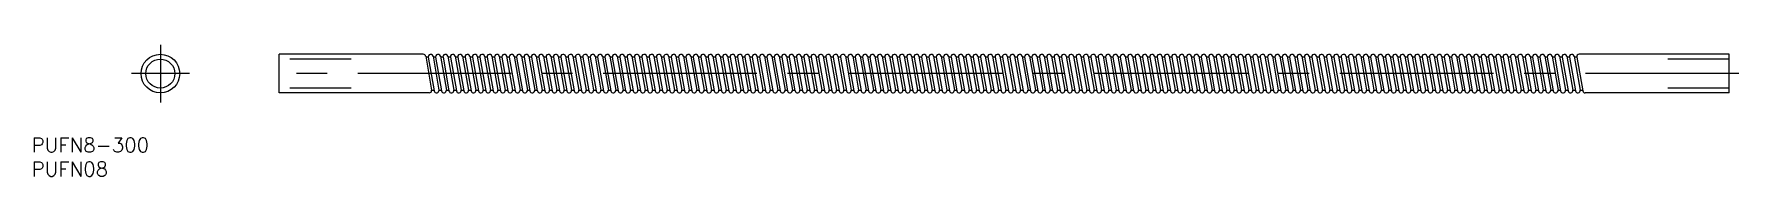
# Model space of a CAD drawing. Extents: x -26 to 327, y -21 to 6.
import ezdxf

# ---------------------------------------------------------------- set-up
doc = ezdxf.new("R2010")
doc.units = 0
doc.linetypes.add('CENTER', pattern=[50.8, 31.75, -6.35, 6.35, -6.35])
doc.linetypes.add('DASHED', pattern=[19.05, 12.7, -6.35])
doc.layers.get('0').update_dxf_attribs({"linetype": 'CONTINUOUS'})
doc.layers.add('CENTER', color=1, linetype='CENTER')
doc.styles.get("Standard").update_dxf_attribs({"font": 'txt.shx', "height": 3, "bigfont": 'bigfont.shx'})

msp = doc.modelspace()

# ---------------------------------------------------------------- linework, layer by layer
at = {"color": 7, "linetype": 'CONTINUOUS'}
for p, q in [((24.59, -4), (24.59, 4)), ((54.4, 4), (24.59, 4)), ((54.9, 3.59), (56.13, -3.41)), ((56.42, 3.59), (57.65, -3.41)), ((57.94, 3.59), (59.18, -3.41)), ((59.47, 3.59), (60.7, -3.41)), ((60.99, 3.59), (62.22, -3.41)), ((62.51, 3.59), (63.75, -3.41)), ((64.04, 3.59), (65.27, -3.41)), ((65.56, 3.59), (66.79, -3.41)), ((67.08, 3.59), (68.32, -3.41)), ((68.6, 3.59), (69.84, -3.41)), ((70.13, 3.59), (71.36, -3.41)), ((71.65, 3.59), (72.89, -3.41)), ((73.17, 3.59), (74.41, -3.41)), ((74.7, 3.59), (75.93, -3.41)), ((76.22, 3.59), (77.45, -3.41)), ((77.74, 3.59), (78.98, -3.41)), ((79.27, 3.59), (80.5, -3.41)), ((80.79, 3.59), (82.02, -3.41)), ((82.31, 3.59), (83.55, -3.41)), ((83.84, 3.59), (85.07, -3.41)), ((85.36, 3.59), (86.59, -3.41)), ((86.88, 3.59), (88.12, -3.41)), ((88.41, 3.59), (89.64, -3.41)), ((89.93, 3.59), (91.16, -3.41)), ((91.45, 3.59), (92.69, -3.41)), ((92.98, 3.59), (94.21, -3.41)), ((94.5, 3.59), (95.73, -3.41)), ((96.02, 3.59), (97.26, -3.41)), ((97.54, 3.59), (98.78, -3.41)), ((99.07, 3.59), (100.3, -3.41)), ((100.59, 3.59), (101.83, -3.41)), ((102.11, 3.59), (103.35, -3.41)), ((103.64, 3.59), (104.87, -3.41)), ((105.16, 3.59), (106.39, -3.41)), ((106.68, 3.59), (107.92, -3.41)), ((108.21, 3.59), (109.44, -3.41)), ((109.73, 3.59), (110.96, -3.41)), ((111.25, 3.59), (112.49, -3.41)), ((112.78, 3.59), (114.01, -3.41)), ((114.3, 3.59), (115.53, -3.41)), ((115.82, 3.59), (117.06, -3.41)), ((117.35, 3.59), (118.58, -3.41)), ((118.87, 3.59), (120.1, -3.41)), ((120.39, 3.59), (121.63, -3.41)), ((121.91, 3.59), (123.15, -3.41)), ((123.44, 3.59), (124.67, -3.41)), ((124.96, 3.59), (126.2, -3.41)), ((126.48, 3.59), (127.72, -3.41)), ((128.01, 3.59), (129.24, -3.41)), ((129.53, 3.59), (130.76, -3.41)), ((131.05, 3.59), (132.29, -3.41)), ((132.58, 3.59), (133.81, -3.41)), ((134.1, 3.59), (135.33, -3.41)), ((135.62, 3.59), (136.86, -3.41)), ((137.15, 3.59), (138.38, -3.41)), ((138.67, 3.59), (139.9, -3.41)), ((140.19, 3.59), (141.43, -3.41)), ((141.72, 3.59), (142.95, -3.41)), ((143.24, 3.59), (144.47, -3.41)), ((144.76, 3.59), (146, -3.41)), ((146.28, 3.59), (147.52, -3.41)), ((147.81, 3.59), (149.04, -3.41)), ((149.33, 3.59), (150.57, -3.41)), ((150.85, 3.59), (152.09, -3.41)), ((152.38, 3.59), (153.61, -3.41)), ((153.9, 3.59), (155.13, -3.41)), ((155.42, 3.59), (156.66, -3.41)), ((156.95, 3.59), (158.18, -3.41)), ((158.47, 3.59), (159.7, -3.41)), ((159.99, 3.59), (161.23, -3.41)), ((161.52, 3.59), (162.75, -3.41)), ((163.04, 3.59), (164.27, -3.41)), ((164.56, 3.59), (165.8, -3.41)), ((166.09, 3.59), (167.32, -3.41)), ((167.61, 3.59), (168.84, -3.41)), ((169.13, 3.59), (170.37, -3.41)), ((170.66, 3.59), (171.89, -3.41)), ((172.18, 3.59), (173.41, -3.41)), ((173.7, 3.59), (174.94, -3.41)), ((175.22, 3.59), (176.46, -3.41)), ((176.75, 3.59), (177.98, -3.41)), ((178.27, 3.59), (179.51, -3.41)), ((179.79, 3.59), (181.03, -3.41)), ((181.32, 3.59), (182.55, -3.41)), ((182.84, 3.59), (184.07, -3.41)), ((184.36, 3.59), (185.6, -3.41)), ((185.89, 3.59), (187.12, -3.41)), ((187.41, 3.59), (188.64, -3.41)), ((188.93, 3.59), (190.17, -3.41)), ((190.46, 3.59), (191.69, -3.41)), ((191.98, 3.59), (193.21, -3.41)), ((193.5, 3.59), (194.74, -3.41)), ((195.03, 3.59), (196.26, -3.41)), ((196.55, 3.59), (197.78, -3.41)), ((198.07, 3.59), (199.31, -3.41)), ((199.59, 3.59), (200.83, -3.41)), ((201.12, 3.59), (202.35, -3.41)), ((202.64, 3.59), (203.88, -3.41)), ((204.16, 3.59), (205.4, -3.41)), ((205.69, 3.59), (206.92, -3.41)), ((207.21, 3.59), (208.44, -3.41)), ((208.73, 3.59), (209.97, -3.41)), ((210.26, 3.59), (211.49, -3.41)), ((211.78, 3.59), (213.01, -3.41)), ((213.3, 3.59), (214.54, -3.41)), ((214.83, 3.59), (216.06, -3.41)), ((216.35, 3.59), (217.58, -3.41)), ((217.87, 3.59), (219.11, -3.41)), ((219.4, 3.59), (220.63, -3.41)), ((220.92, 3.59), (222.15, -3.41)), ((222.44, 3.59), (223.68, -3.41)), ((223.97, 3.59), (225.2, -3.41)), ((225.49, 3.59), (226.72, -3.41)), ((227.01, 3.59), (228.25, -3.41)), ((228.53, 3.59), (229.77, -3.41)), ((230.06, 3.59), (231.29, -3.41)), ((231.58, 3.59), (232.82, -3.41)), ((233.1, 3.59), (234.34, -3.41)), ((234.63, 3.59), (235.86, -3.41)), ((236.15, 3.59), (237.38, -3.41)), ((237.67, 3.59), (238.91, -3.41)), ((239.2, 3.59), (240.43, -3.41)), ((240.72, 3.59), (241.95, -3.41)), ((242.24, 3.59), (243.48, -3.41)), ((243.77, 3.59), (245, -3.41)), ((245.29, 3.59), (246.52, -3.41)), ((246.81, 3.59), (248.05, -3.41)), ((248.34, 3.59), (249.57, -3.41)), ((249.86, 3.59), (251.09, -3.41)), ((251.38, 3.59), (252.62, -3.41)), ((252.9, 3.59), (254.14, -3.41)), ((254.43, 3.59), (255.66, -3.41)), ((255.95, 3.59), (257.19, -3.41)), ((257.47, 3.59), (258.71, -3.41)), ((259, 3.59), (260.23, -3.41)), ((260.52, 3.59), (261.75, -3.41)), ((262.04, 3.59), (263.28, -3.41)), ((263.57, 3.59), (264.8, -3.41)), ((265.09, 3.59), (266.32, -3.41)), ((266.61, 3.59), (267.85, -3.41)), ((268.14, 3.59), (269.37, -3.41)), ((269.66, 3.59), (270.89, -3.41)), ((271.18, 3.59), (272.42, -3.41)), ((272.71, 3.59), (273.94, -3.41)), ((274.23, 3.59), (275.46, -3.41)), ((275.75, 3.59), (276.99, -3.41)), ((277.27, 3.59), (278.51, -3.41)), ((278.8, 3.59), (280.03, -3.41)), ((280.32, 3.59), (281.56, -3.41)), ((281.84, 3.59), (283.08, -3.41)), ((283.37, 3.59), (284.6, -3.41)), ((284.89, 3.59), (286.12, -3.41)), ((286.41, 3.59), (287.65, -3.41)), ((287.94, 3.59), (289.17, -3.41)), ((289.46, 3.59), (290.69, -3.41)), ((290.98, 3.59), (292.22, -3.41)), ((292.51, 3.59), (293.74, -3.41)), ((324.59, 4), (293.54, 4)), ((324.59, -4), (324.59, 4)), ((54.91, 3.5), (55.43, 3.5)), ((55.43, 3.41), (56.67, -3.59)), ((56.43, 3.5), (56.95, 3.5)), ((56.96, 3.41), (58.19, -3.59)), ((57.96, 3.5), (58.47, 3.5)), ((58.48, 3.41), (59.72, -3.59)), ((59.48, 3.5), (60, 3.5)), ((60, 3.41), (61.24, -3.59)), ((61, 3.5), (61.52, 3.5)), ((61.53, 3.41), (62.76, -3.59)), ((62.53, 3.5), (63.04, 3.5)), ((63.05, 3.41), (64.28, -3.59)), ((64.05, 3.5), (64.57, 3.5)), ((64.57, 3.41), (65.81, -3.59)), ((65.57, 3.5), (66.09, 3.5)), ((66.1, 3.41), (67.33, -3.59)), ((67.1, 3.5), (67.61, 3.5)), ((67.62, 3.41), (68.85, -3.59)), ((68.62, 3.5), (69.14, 3.5)), ((69.14, 3.41), (70.38, -3.59)), ((70.14, 3.5), (70.66, 3.5)), ((70.67, 3.41), (71.9, -3.59)), ((71.67, 3.5), (72.18, 3.5)), ((72.19, 3.41), (73.42, -3.59)), ((73.19, 3.5), (73.7, 3.5)), ((73.71, 3.41), (74.95, -3.59)), ((74.71, 3.5), (75.23, 3.5)), ((75.24, 3.41), (76.47, -3.59)), ((76.24, 3.5), (76.75, 3.5)), ((76.76, 3.41), (77.99, -3.59)), ((77.76, 3.5), (78.27, 3.5)), ((78.28, 3.41), (79.52, -3.59)), ((79.28, 3.5), (79.8, 3.5)), ((79.81, 3.41), (81.04, -3.59)), ((80.81, 3.5), (81.32, 3.5)), ((81.33, 3.41), (82.56, -3.59)), ((82.33, 3.5), (82.84, 3.5)), ((82.85, 3.41), (84.09, -3.59)), ((83.85, 3.5), (84.37, 3.5)), ((84.37, 3.41), (85.61, -3.59)), ((85.37, 3.5), (85.89, 3.5)), ((85.9, 3.41), (87.13, -3.59)), ((86.9, 3.5), (87.41, 3.5)), ((87.42, 3.41), (88.66, -3.59)), ((88.42, 3.5), (88.94, 3.5)), ((88.94, 3.41), (90.18, -3.59)), ((89.94, 3.5), (90.46, 3.5)), ((90.47, 3.41), (91.7, -3.59)), ((91.47, 3.5), (91.98, 3.5)), ((91.99, 3.41), (93.22, -3.59)), ((92.99, 3.5), (93.51, 3.5)), ((93.51, 3.41), (94.75, -3.59)), ((94.51, 3.5), (95.03, 3.5)), ((95.04, 3.41), (96.27, -3.59)), ((96.04, 3.5), (96.55, 3.5)), ((96.56, 3.41), (97.79, -3.59)), ((97.56, 3.5), (98.08, 3.5)), ((98.08, 3.41), (99.32, -3.59)), ((99.08, 3.5), (99.6, 3.5)), ((99.61, 3.41), (100.84, -3.59)), ((100.61, 3.5), (101.12, 3.5)), ((101.13, 3.41), (102.36, -3.59)), ((102.13, 3.5), (102.64, 3.5)), ((102.65, 3.41), (103.89, -3.59)), ((103.65, 3.5), (104.17, 3.5)), ((104.18, 3.41), (105.41, -3.59)), ((105.18, 3.5), (105.69, 3.5)), ((105.7, 3.41), (106.93, -3.59)), ((106.7, 3.5), (107.21, 3.5)), ((107.22, 3.41), (108.46, -3.59)), ((108.22, 3.5), (108.74, 3.5)), ((108.74, 3.41), (109.98, -3.59)), ((109.74, 3.5), (110.26, 3.5)), ((110.27, 3.41), (111.5, -3.59)), ((111.27, 3.5), (111.78, 3.5)), ((111.79, 3.41), (113.03, -3.59)), ((112.79, 3.5), (113.31, 3.5)), ((113.31, 3.41), (114.55, -3.59)), ((114.31, 3.5), (114.83, 3.5)), ((114.84, 3.41), (116.07, -3.59)), ((115.84, 3.5), (116.35, 3.5)), ((116.36, 3.41), (117.59, -3.59)), ((117.36, 3.5), (117.88, 3.5)), ((117.88, 3.41), (119.12, -3.59)), ((118.88, 3.5), (119.4, 3.5)), ((119.41, 3.41), (120.64, -3.59)), ((120.41, 3.5), (120.92, 3.5)), ((120.93, 3.41), (122.16, -3.59)), ((121.93, 3.5), (122.45, 3.5)), ((122.45, 3.41), (123.69, -3.59)), ((123.45, 3.5), (123.97, 3.5)), ((123.98, 3.41), (125.21, -3.59)), ((124.98, 3.5), (125.49, 3.5)), ((125.5, 3.41), (126.73, -3.59)), ((126.5, 3.5), (127.01, 3.5)), ((127.02, 3.41), (128.26, -3.59)), ((128.02, 3.5), (128.54, 3.5)), ((128.55, 3.41), (129.78, -3.59)), ((129.55, 3.5), (130.06, 3.5)), ((130.07, 3.41), (131.3, -3.59)), ((131.07, 3.5), (131.58, 3.5)), ((131.59, 3.41), (132.83, -3.59)), ((132.59, 3.5), (133.11, 3.5)), ((133.11, 3.41), (134.35, -3.59)), ((134.12, 3.5), (134.63, 3.5)), ((134.64, 3.41), (135.87, -3.59)), ((135.64, 3.5), (136.15, 3.5)), ((136.16, 3.41), (137.4, -3.59)), ((137.16, 3.5), (137.68, 3.5)), ((137.68, 3.41), (138.92, -3.59)), ((138.68, 3.5), (139.2, 3.5)), ((139.21, 3.41), (140.44, -3.59)), ((140.21, 3.5), (140.72, 3.5)), ((140.73, 3.41), (141.96, -3.59)), ((141.73, 3.5), (142.25, 3.5)), ((142.25, 3.41), (143.49, -3.59)), ((143.25, 3.5), (143.77, 3.5)), ((143.78, 3.41), (145.01, -3.59)), ((144.78, 3.5), (145.29, 3.5)), ((145.3, 3.41), (146.53, -3.59)), ((146.3, 3.5), (146.82, 3.5)), ((146.82, 3.41), (148.06, -3.59)), ((147.82, 3.5), (148.34, 3.5)), ((148.35, 3.41), (149.58, -3.59)), ((149.35, 3.5), (149.86, 3.5)), ((149.87, 3.41), (151.1, -3.59)), ((150.87, 3.5), (151.39, 3.5)), ((151.39, 3.41), (152.63, -3.59)), ((152.39, 3.5), (152.91, 3.5)), ((152.92, 3.41), (154.15, -3.59)), ((153.92, 3.5), (154.43, 3.5)), ((154.44, 3.41), (155.67, -3.59)), ((155.44, 3.5), (155.95, 3.5)), ((155.96, 3.41), (157.2, -3.59)), ((156.96, 3.5), (157.48, 3.5)), ((157.49, 3.41), (158.72, -3.59)), ((158.49, 3.5), (159, 3.5)), ((159.01, 3.41), (160.24, -3.59)), ((160.01, 3.5), (160.52, 3.5)), ((160.53, 3.41), (161.77, -3.59)), ((161.53, 3.5), (162.05, 3.5)), ((162.05, 3.41), (163.29, -3.59)), ((163.05, 3.5), (163.57, 3.5)), ((163.58, 3.41), (164.81, -3.59)), ((164.58, 3.5), (165.09, 3.5)), ((165.1, 3.41), (166.34, -3.59)), ((166.1, 3.5), (166.62, 3.5)), ((166.62, 3.41), (167.86, -3.59)), ((167.62, 3.5), (168.14, 3.5)), ((168.15, 3.41), (169.38, -3.59)), ((169.15, 3.5), (169.66, 3.5)), ((169.67, 3.41), (170.9, -3.59)), ((170.67, 3.5), (171.19, 3.5)), ((171.19, 3.41), (172.43, -3.59)), ((172.19, 3.5), (172.71, 3.5)), ((172.72, 3.41), (173.95, -3.59)), ((173.72, 3.5), (174.23, 3.5)), ((174.24, 3.41), (175.47, -3.59)), ((175.24, 3.5), (175.76, 3.5)), ((175.76, 3.41), (177, -3.59)), ((176.76, 3.5), (177.28, 3.5)), ((177.29, 3.41), (178.52, -3.59)), ((178.29, 3.5), (178.8, 3.5)), ((178.81, 3.41), (180.04, -3.59)), ((179.81, 3.5), (180.32, 3.5)), ((180.33, 3.41), (181.57, -3.59)), ((181.33, 3.5), (181.85, 3.5)), ((181.86, 3.41), (183.09, -3.59)), ((182.86, 3.5), (183.37, 3.5)), ((183.38, 3.41), (184.61, -3.59)), ((184.38, 3.5), (184.89, 3.5)), ((184.9, 3.41), (186.14, -3.59)), ((185.9, 3.5), (186.42, 3.5)), ((186.42, 3.41), (187.66, -3.59)), ((187.43, 3.5), (187.94, 3.5)), ((187.95, 3.41), (189.18, -3.59)), ((188.95, 3.5), (189.46, 3.5)), ((189.47, 3.41), (190.71, -3.59)), ((190.47, 3.5), (190.99, 3.5)), ((190.99, 3.41), (192.23, -3.59)), ((191.99, 3.5), (192.51, 3.5)), ((192.52, 3.41), (193.75, -3.59)), ((193.52, 3.5), (194.03, 3.5)), ((194.04, 3.41), (195.27, -3.59)), ((195.04, 3.5), (195.56, 3.5)), ((195.56, 3.41), (196.8, -3.59)), ((196.56, 3.5), (197.08, 3.5)), ((197.09, 3.41), (198.32, -3.59)), ((198.09, 3.5), (198.6, 3.5)), ((198.61, 3.41), (199.84, -3.59)), ((199.61, 3.5), (200.13, 3.5)), ((200.13, 3.41), (201.37, -3.59)), ((201.13, 3.5), (201.65, 3.5)), ((201.66, 3.41), (202.89, -3.59)), ((202.66, 3.5), (203.17, 3.5)), ((203.18, 3.41), (204.41, -3.59)), ((204.18, 3.5), (204.69, 3.5)), ((204.7, 3.41), (205.94, -3.59)), ((205.7, 3.5), (206.22, 3.5)), ((206.23, 3.41), (207.46, -3.59)), ((207.23, 3.5), (207.74, 3.5)), ((207.75, 3.41), (208.98, -3.59)), ((208.75, 3.5), (209.26, 3.5)), ((209.27, 3.41), (210.51, -3.59)), ((210.27, 3.5), (210.79, 3.5)), ((210.8, 3.41), (212.03, -3.59)), ((211.8, 3.5), (212.31, 3.5)), ((212.32, 3.41), (213.55, -3.59)), ((213.32, 3.5), (213.83, 3.5)), ((213.84, 3.41), (215.08, -3.59)), ((214.84, 3.5), (215.36, 3.5)), ((215.36, 3.41), (216.6, -3.59)), ((216.36, 3.5), (216.88, 3.5)), ((216.89, 3.41), (218.12, -3.59)), ((217.89, 3.5), (218.4, 3.5)), ((218.41, 3.41), (219.65, -3.59)), ((219.41, 3.5), (219.93, 3.5)), ((219.93, 3.41), (221.17, -3.59)), ((220.93, 3.5), (221.45, 3.5)), ((221.46, 3.41), (222.69, -3.59)), ((222.46, 3.5), (222.97, 3.5)), ((222.98, 3.41), (224.21, -3.59)), ((223.98, 3.5), (224.5, 3.5)), ((224.5, 3.41), (225.74, -3.59)), ((225.5, 3.5), (226.02, 3.5)), ((226.03, 3.41), (227.26, -3.59)), ((227.03, 3.5), (227.54, 3.5)), ((227.55, 3.41), (228.78, -3.59)), ((228.55, 3.5), (229.07, 3.5)), ((229.07, 3.41), (230.31, -3.59)), ((230.07, 3.5), (230.59, 3.5)), ((230.6, 3.41), (231.83, -3.59)), ((231.6, 3.5), (232.11, 3.5)), ((232.12, 3.41), (233.35, -3.59)), ((233.12, 3.5), (233.63, 3.5)), ((233.64, 3.41), (234.88, -3.59)), ((234.64, 3.5), (235.16, 3.5)), ((235.17, 3.41), (236.4, -3.59)), ((236.17, 3.5), (236.68, 3.5)), ((236.69, 3.41), (237.92, -3.59)), ((237.69, 3.5), (238.2, 3.5)), ((238.21, 3.41), (239.45, -3.59)), ((239.21, 3.5), (239.73, 3.5)), ((239.73, 3.41), (240.97, -3.59)), ((240.73, 3.5), (241.25, 3.5)), ((241.26, 3.41), (242.49, -3.59)), ((242.26, 3.5), (242.77, 3.5)), ((242.78, 3.41), (244.02, -3.59)), ((243.78, 3.5), (244.3, 3.5)), ((244.3, 3.41), (245.54, -3.59)), ((245.3, 3.5), (245.82, 3.5)), ((245.83, 3.41), (247.06, -3.59)), ((246.83, 3.5), (247.34, 3.5)), ((247.35, 3.41), (248.58, -3.59)), ((248.35, 3.5), (248.87, 3.5)), ((248.87, 3.41), (250.11, -3.59)), ((249.87, 3.5), (250.39, 3.5)), ((250.4, 3.41), (251.63, -3.59)), ((251.4, 3.5), (251.91, 3.5)), ((251.92, 3.41), (253.15, -3.59)), ((252.92, 3.5), (253.44, 3.5)), ((253.44, 3.41), (254.68, -3.59)), ((254.44, 3.5), (254.96, 3.5)), ((254.97, 3.41), (256.2, -3.59)), ((255.97, 3.5), (256.48, 3.5)), ((256.49, 3.41), (257.72, -3.59)), ((257.49, 3.5), (258, 3.5)), ((258.01, 3.41), (259.25, -3.59)), ((259.01, 3.5), (259.53, 3.5)), ((259.54, 3.41), (260.77, -3.59)), ((260.54, 3.5), (261.05, 3.5)), ((261.06, 3.41), (262.29, -3.59)), ((262.06, 3.5), (262.57, 3.5)), ((262.58, 3.41), (263.82, -3.59)), ((263.58, 3.5), (264.1, 3.5)), ((264.11, 3.41), (265.34, -3.59)), ((265.11, 3.5), (265.62, 3.5)), ((265.63, 3.41), (266.86, -3.59)), ((266.63, 3.5), (267.14, 3.5)), ((267.15, 3.41), (268.39, -3.59)), ((268.15, 3.5), (268.67, 3.5)), ((268.67, 3.41), (269.91, -3.59)), ((269.67, 3.5), (270.19, 3.5)), ((270.2, 3.41), (271.43, -3.59)), ((271.2, 3.5), (271.71, 3.5)), ((271.72, 3.41), (272.96, -3.59)), ((272.72, 3.5), (273.24, 3.5)), ((273.24, 3.41), (274.48, -3.59)), ((274.24, 3.5), (274.76, 3.5)), ((274.77, 3.41), (276, -3.59)), ((275.77, 3.5), (276.28, 3.5)), ((276.29, 3.41), (277.52, -3.59)), ((277.29, 3.5), (277.81, 3.5)), ((277.81, 3.41), (279.05, -3.59)), ((278.81, 3.5), (279.33, 3.5)), ((279.34, 3.41), (280.57, -3.59)), ((280.34, 3.5), (280.85, 3.5)), ((280.86, 3.41), (282.09, -3.59)), ((281.86, 3.5), (282.38, 3.5)), ((282.38, 3.41), (283.62, -3.59)), ((283.38, 3.5), (283.9, 3.5)), ((283.91, 3.41), (285.14, -3.59)), ((284.91, 3.5), (285.42, 3.5)), ((285.43, 3.41), (286.66, -3.59)), ((286.43, 3.5), (286.94, 3.5)), ((286.95, 3.41), (288.19, -3.59)), ((287.95, 3.5), (288.47, 3.5)), ((288.48, 3.41), (289.71, -3.59)), ((289.48, 3.5), (289.99, 3.5)), ((290, 3.41), (291.23, -3.59)), ((291, 3.5), (291.51, 3.5)), ((291.52, 3.41), (292.76, -3.59)), ((292.52, 3.5), (293.04, 3.5)), ((293.04, 3.41), (294.28, -3.59)), ((56.65, -3.5), (56.14, -3.5)), ((58.18, -3.5), (57.66, -3.5)), ((59.7, -3.5), (59.18, -3.5)), ((61.22, -3.5), (60.71, -3.5)), ((62.75, -3.5), (62.23, -3.5)), ((64.27, -3.5), (63.75, -3.5)), ((65.79, -3.5), (65.28, -3.5)), ((67.32, -3.5), (66.8, -3.5)), ((68.84, -3.5), (68.32, -3.5)), ((70.36, -3.5), (69.85, -3.5)), ((71.89, -3.5), (71.37, -3.5)), ((73.41, -3.5), (72.89, -3.5)), ((74.93, -3.5), (74.42, -3.5)), ((76.45, -3.5), (75.94, -3.5)), ((77.98, -3.5), (77.46, -3.5)), ((79.5, -3.5), (78.99, -3.5)), ((81.02, -3.5), (80.51, -3.5)), ((82.55, -3.5), (82.03, -3.5)), ((84.07, -3.5), (83.55, -3.5)), ((85.59, -3.5), (85.08, -3.5)), ((87.12, -3.5), (86.6, -3.5)), ((88.64, -3.5), (88.12, -3.5)), ((90.16, -3.5), (89.65, -3.5)), ((91.69, -3.5), (91.17, -3.5)), ((93.21, -3.5), (92.69, -3.5)), ((94.73, -3.5), (94.22, -3.5)), ((96.26, -3.5), (95.74, -3.5)), ((97.78, -3.5), (97.26, -3.5)), ((99.3, -3.5), (98.79, -3.5)), ((100.82, -3.5), (100.31, -3.5)), ((102.35, -3.5), (101.83, -3.5)), ((103.87, -3.5), (103.36, -3.5)), ((105.39, -3.5), (104.88, -3.5)), ((106.92, -3.5), (106.4, -3.5)), ((108.44, -3.5), (107.93, -3.5)), ((109.96, -3.5), (109.45, -3.5)), ((111.49, -3.5), (110.97, -3.5)), ((113.01, -3.5), (112.49, -3.5)), ((114.53, -3.5), (114.02, -3.5)), ((116.06, -3.5), (115.54, -3.5)), ((117.58, -3.5), (117.06, -3.5)), ((119.1, -3.5), (118.59, -3.5)), ((120.63, -3.5), (120.11, -3.5)), ((122.15, -3.5), (121.63, -3.5)), ((123.67, -3.5), (123.16, -3.5)), ((125.2, -3.5), (124.68, -3.5)), ((126.72, -3.5), (126.2, -3.5)), ((128.24, -3.5), (127.73, -3.5)), ((129.76, -3.5), (129.25, -3.5)), ((131.29, -3.5), (130.77, -3.5)), ((132.81, -3.5), (132.3, -3.5)), ((134.33, -3.5), (133.82, -3.5)), ((135.86, -3.5), (135.34, -3.5)), ((137.38, -3.5), (136.86, -3.5)), ((138.9, -3.5), (138.39, -3.5)), ((140.43, -3.5), (139.91, -3.5)), ((141.95, -3.5), (141.43, -3.5)), ((143.47, -3.5), (142.96, -3.5)), ((145, -3.5), (144.48, -3.5)), ((146.52, -3.5), (146, -3.5)), ((148.04, -3.5), (147.53, -3.5)), ((149.57, -3.5), (149.05, -3.5)), ((151.09, -3.5), (150.57, -3.5)), ((152.61, -3.5), (152.1, -3.5)), ((154.13, -3.5), (153.62, -3.5)), ((155.66, -3.5), (155.14, -3.5)), ((157.18, -3.5), (156.67, -3.5)), ((158.7, -3.5), (158.19, -3.5)), ((160.23, -3.5), (159.71, -3.5)), ((161.75, -3.5), (161.24, -3.5)), ((163.27, -3.5), (162.76, -3.5)), ((164.8, -3.5), (164.28, -3.5)), ((166.32, -3.5), (165.8, -3.5)), ((167.84, -3.5), (167.33, -3.5)), ((169.37, -3.5), (168.85, -3.5)), ((170.89, -3.5), (170.37, -3.5)), ((172.41, -3.5), (171.9, -3.5)), ((173.94, -3.5), (173.42, -3.5)), ((175.46, -3.5), (174.94, -3.5)), ((176.98, -3.5), (176.47, -3.5)), ((178.51, -3.5), (177.99, -3.5)), ((180.03, -3.5), (179.51, -3.5)), ((181.55, -3.5), (181.04, -3.5)), ((183.07, -3.5), (182.56, -3.5)), ((184.6, -3.5), (184.08, -3.5)), ((186.12, -3.5), (185.61, -3.5)), ((187.64, -3.5), (187.13, -3.5)), ((189.17, -3.5), (188.65, -3.5)), ((190.69, -3.5), (190.17, -3.5)), ((192.21, -3.5), (191.7, -3.5)), ((193.74, -3.5), (193.22, -3.5)), ((195.26, -3.5), (194.74, -3.5)), ((196.78, -3.5), (196.27, -3.5)), ((198.31, -3.5), (197.79, -3.5)), ((199.83, -3.5), (199.31, -3.5)), ((201.35, -3.5), (200.84, -3.5)), ((202.88, -3.5), (202.36, -3.5)), ((204.4, -3.5), (203.88, -3.5)), ((205.92, -3.5), (205.41, -3.5)), ((207.44, -3.5), (206.93, -3.5)), ((208.97, -3.5), (208.45, -3.5)), ((210.49, -3.5), (209.98, -3.5)), ((212.01, -3.5), (211.5, -3.5)), ((213.54, -3.5), (213.02, -3.5)), ((215.06, -3.5), (214.54, -3.5)), ((216.58, -3.5), (216.07, -3.5)), ((218.11, -3.5), (217.59, -3.5)), ((219.63, -3.5), (219.11, -3.5)), ((221.15, -3.5), (220.64, -3.5)), ((222.68, -3.5), (222.16, -3.5)), ((224.2, -3.5), (223.68, -3.5)), ((225.72, -3.5), (225.21, -3.5)), ((227.25, -3.5), (226.73, -3.5)), ((228.77, -3.5), (228.25, -3.5)), ((230.29, -3.5), (229.78, -3.5)), ((231.81, -3.5), (231.3, -3.5)), ((233.34, -3.5), (232.82, -3.5)), ((234.86, -3.5), (234.35, -3.5)), ((236.38, -3.5), (235.87, -3.5)), ((237.91, -3.5), (237.39, -3.5)), ((239.43, -3.5), (238.92, -3.5)), ((240.95, -3.5), (240.44, -3.5)), ((242.48, -3.5), (241.96, -3.5)), ((244, -3.5), (243.48, -3.5)), ((245.52, -3.5), (245.01, -3.5)), ((247.05, -3.5), (246.53, -3.5)), ((248.57, -3.5), (248.05, -3.5)), ((250.09, -3.5), (249.58, -3.5)), ((251.62, -3.5), (251.1, -3.5)), ((253.14, -3.5), (252.62, -3.5)), ((254.66, -3.5), (254.15, -3.5)), ((256.19, -3.5), (255.67, -3.5)), ((257.71, -3.5), (257.19, -3.5)), ((259.23, -3.5), (258.72, -3.5)), ((260.75, -3.5), (260.24, -3.5)), ((262.28, -3.5), (261.76, -3.5)), ((263.8, -3.5), (263.29, -3.5)), ((265.32, -3.5), (264.81, -3.5)), ((266.85, -3.5), (266.33, -3.5)), ((268.37, -3.5), (267.85, -3.5)), ((269.89, -3.5), (269.38, -3.5)), ((271.42, -3.5), (270.9, -3.5)), ((272.94, -3.5), (272.42, -3.5)), ((274.46, -3.5), (273.95, -3.5)), ((275.99, -3.5), (275.47, -3.5)), ((277.51, -3.5), (276.99, -3.5)), ((279.03, -3.5), (278.52, -3.5)), ((280.56, -3.5), (280.04, -3.5)), ((282.08, -3.5), (281.56, -3.5)), ((283.6, -3.5), (283.09, -3.5)), ((285.12, -3.5), (284.61, -3.5)), ((286.65, -3.5), (286.13, -3.5)), ((288.17, -3.5), (287.66, -3.5)), ((289.69, -3.5), (289.18, -3.5)), ((291.22, -3.5), (290.7, -3.5)), ((292.74, -3.5), (292.23, -3.5)), ((294.26, -3.5), (293.75, -3.5)), ((55.64, -4), (24.59, -4)), ((324.59, -4), (294.77, -4))]:
    msp.add_line(p, q, dxfattribs=at)
at = {"color": 3, "linetype": 'DASHED'}
for p, q in [((39.5, 3), (24.59, 3)), ((324.59, 3), (309.06, 3)), ((39.5, -3), (24.59, -3)), ((324.59, -3), (309.06, -3))]:
    msp.add_line(p, q, dxfattribs=at)
at = {"color": 7, "linetype": 'CONTINUOUS'}
for radius in [4, 3]:
    msp.add_circle((0, 0), radius, dxfattribs=at)
for centre, start, end in [((54.4, 3.5), 10, 90), ((55.93, 3.5), 10, 190), ((57.45, 3.5), 10, 190), ((58.97, 3.5), 10, 190), ((60.5, 3.5), 10, 190), ((62.02, 3.5), 10, 190), ((63.54, 3.5), 10, 190), ((65.07, 3.5), 10, 190), ((66.59, 3.5), 10, 190), ((68.11, 3.5), 10, 190), ((69.64, 3.5), 10, 190), ((71.16, 3.5), 10, 190), ((72.68, 3.5), 10, 190), ((74.2, 3.5), 10, 190), ((75.73, 3.5), 10, 190), ((77.25, 3.5), 10, 190), ((78.77, 3.5), 10, 190), ((80.3, 3.5), 10, 190), ((81.82, 3.5), 10, 190), ((83.34, 3.5), 10, 190), ((84.87, 3.5), 10, 190), ((86.39, 3.5), 10, 190), ((87.91, 3.5), 10, 190), ((89.44, 3.5), 10, 190), ((90.96, 3.5), 10, 190), ((92.48, 3.5), 10, 190), ((94.01, 3.5), 10, 190), ((95.53, 3.5), 10, 190), ((97.05, 3.5), 10, 190), ((98.58, 3.5), 10, 190), ((100.1, 3.5), 10, 190), ((101.62, 3.5), 10, 190), ((103.14, 3.5), 10, 190), ((104.67, 3.5), 10, 190), ((106.19, 3.5), 10, 190), ((107.71, 3.5), 10, 190), ((109.24, 3.5), 10, 190), ((110.76, 3.5), 10, 190), ((112.28, 3.5), 10, 190), ((113.81, 3.5), 10, 190), ((115.33, 3.5), 10, 190), ((116.85, 3.5), 10, 190), ((118.38, 3.5), 10, 190), ((119.9, 3.5), 10, 190), ((121.42, 3.5), 10, 190), ((122.95, 3.5), 10, 190), ((124.47, 3.5), 10, 190), ((125.99, 3.5), 10, 190), ((127.51, 3.5), 10, 190), ((129.04, 3.5), 10, 190), ((130.56, 3.5), 10, 190), ((132.08, 3.5), 10, 190), ((133.61, 3.5), 10, 190), ((135.13, 3.5), 10, 190), ((136.65, 3.5), 10, 190), ((138.18, 3.5), 10, 190), ((139.7, 3.5), 10, 190), ((141.22, 3.5), 10, 190), ((142.75, 3.5), 10, 190), ((144.27, 3.5), 10, 190), ((145.79, 3.5), 10, 190), ((147.32, 3.5), 10, 190), ((148.84, 3.5), 10, 190), ((150.36, 3.5), 10, 190), ((151.89, 3.5), 10, 190), ((153.41, 3.5), 10, 190), ((154.93, 3.5), 10, 190), ((156.45, 3.5), 10, 190), ((157.98, 3.5), 10, 190), ((159.5, 3.5), 10, 190), ((161.02, 3.5), 10, 190), ((162.55, 3.5), 10, 190), ((164.07, 3.5), 10, 190), ((165.59, 3.5), 10, 190), ((167.12, 3.5), 10, 190), ((168.64, 3.5), 10, 190), ((170.16, 3.5), 10, 190), ((171.69, 3.5), 10, 190), ((173.21, 3.5), 10, 190), ((174.73, 3.5), 10, 190), ((176.26, 3.5), 10, 190), ((177.78, 3.5), 10, 190), ((179.3, 3.5), 10, 190), ((180.82, 3.5), 10, 190), ((182.35, 3.5), 10, 190), ((183.87, 3.5), 10, 190), ((185.39, 3.5), 10, 190), ((186.92, 3.5), 10, 190), ((188.44, 3.5), 10, 190), ((189.96, 3.5), 10, 190), ((191.49, 3.5), 10, 190), ((193.01, 3.5), 10, 190), ((194.53, 3.5), 10, 190), ((196.06, 3.5), 10, 190), ((197.58, 3.5), 10, 190), ((199.1, 3.5), 10, 190), ((200.63, 3.5), 10, 190), ((202.15, 3.5), 10, 190), ((203.67, 3.5), 10, 190), ((205.19, 3.5), 10, 190), ((206.72, 3.5), 10, 190), ((208.24, 3.5), 10, 190), ((209.76, 3.5), 10, 190), ((211.29, 3.5), 10, 190), ((212.81, 3.5), 10, 190), ((214.33, 3.5), 10, 190), ((215.86, 3.5), 10, 190), ((217.38, 3.5), 10, 190), ((218.9, 3.5), 10, 190), ((220.43, 3.5), 10, 190), ((221.95, 3.5), 10, 190), ((223.47, 3.5), 10, 190), ((225, 3.5), 10, 190), ((226.52, 3.5), 10, 190), ((228.04, 3.5), 10, 190), ((229.57, 3.5), 10, 190), ((231.09, 3.5), 10, 190), ((232.61, 3.5), 10, 190), ((234.13, 3.5), 10, 190), ((235.66, 3.5), 10, 190), ((237.18, 3.5), 10, 190), ((238.7, 3.5), 10, 190), ((240.23, 3.5), 10, 190), ((241.75, 3.5), 10, 190), ((243.27, 3.5), 10, 190), ((244.8, 3.5), 10, 190), ((246.32, 3.5), 10, 190), ((247.84, 3.5), 10, 190), ((249.37, 3.5), 10, 190), ((250.89, 3.5), 10, 190), ((252.41, 3.5), 10, 190), ((253.94, 3.5), 10, 190), ((255.46, 3.5), 10, 190), ((256.98, 3.5), 10, 190), ((258.5, 3.5), 10, 190), ((260.03, 3.5), 10, 190), ((261.55, 3.5), 10, 190), ((263.07, 3.5), 10, 190), ((264.6, 3.5), 10, 190), ((266.12, 3.5), 10, 190), ((267.64, 3.5), 10, 190), ((269.17, 3.5), 10, 190), ((270.69, 3.5), 10, 190), ((272.21, 3.5), 10, 190), ((273.74, 3.5), 10, 190), ((275.26, 3.5), 10, 190), ((276.78, 3.5), 10, 190), ((278.31, 3.5), 10, 190), ((279.83, 3.5), 10, 190), ((281.35, 3.5), 10, 190), ((282.88, 3.5), 10, 190), ((284.4, 3.5), 10, 190), ((285.92, 3.5), 10, 190), ((287.44, 3.5), 10, 190), ((288.97, 3.5), 10, 190), ((290.49, 3.5), 10, 190), ((292.01, 3.5), 10, 190), ((293.54, 3.5), 90, 190), ((55.64, -3.5), 270, 10), ((57.16, -3.5), 190, 10), ((58.68, -3.5), 190, 10), ((60.21, -3.5), 190, 10), ((61.73, -3.5), 190, 10), ((63.25, -3.5), 190, 10), ((64.78, -3.5), 190, 10), ((66.3, -3.5), 190, 10), ((67.82, -3.5), 190, 10), ((69.35, -3.5), 190, 10), ((70.87, -3.5), 190, 10), ((72.39, -3.5), 190, 10), ((73.92, -3.5), 190, 10), ((75.44, -3.5), 190, 10), ((76.96, -3.5), 190, 10), ((78.49, -3.5), 190, 10), ((80.01, -3.5), 190, 10), ((81.53, -3.5), 190, 10), ((83.05, -3.5), 190, 10), ((84.58, -3.5), 190, 10), ((86.1, -3.5), 190, 10), ((87.62, -3.5), 190, 10), ((89.15, -3.5), 190, 10), ((90.67, -3.5), 190, 10), ((92.19, -3.5), 190, 10), ((93.72, -3.5), 190, 10), ((95.24, -3.5), 190, 10), ((96.76, -3.5), 190, 10), ((98.29, -3.5), 190, 10), ((99.81, -3.5), 190, 10), ((101.33, -3.5), 190, 10), ((102.86, -3.5), 190, 10), ((104.38, -3.5), 190, 10), ((105.9, -3.5), 190, 10), ((107.43, -3.5), 190, 10), ((108.95, -3.5), 190, 10), ((110.47, -3.5), 190, 10), ((111.99, -3.5), 190, 10), ((113.52, -3.5), 190, 10), ((115.04, -3.5), 190, 10), ((116.56, -3.5), 190, 10), ((118.09, -3.5), 190, 10), ((119.61, -3.5), 190, 10), ((121.13, -3.5), 190, 10), ((122.66, -3.5), 190, 10), ((124.18, -3.5), 190, 10), ((125.7, -3.5), 190, 10), ((127.23, -3.5), 190, 10), ((128.75, -3.5), 190, 10), ((130.27, -3.5), 190, 10), ((131.8, -3.5), 190, 10), ((133.32, -3.5), 190, 10), ((134.84, -3.5), 190, 10), ((136.36, -3.5), 190, 10), ((137.89, -3.5), 190, 10), ((139.41, -3.5), 190, 10), ((140.93, -3.5), 190, 10), ((142.46, -3.5), 190, 10), ((143.98, -3.5), 190, 10), ((145.5, -3.5), 190, 10), ((147.03, -3.5), 190, 10), ((148.55, -3.5), 190, 10), ((150.07, -3.5), 190, 10), ((151.6, -3.5), 190, 10), ((153.12, -3.5), 190, 10), ((154.64, -3.5), 190, 10), ((156.17, -3.5), 190, 10), ((157.69, -3.5), 190, 10), ((159.21, -3.5), 190, 10), ((160.74, -3.5), 190, 10), ((162.26, -3.5), 190, 10), ((163.78, -3.5), 190, 10), ((165.3, -3.5), 190, 10), ((166.83, -3.5), 190, 10), ((168.35, -3.5), 190, 10), ((169.87, -3.5), 190, 10), ((171.4, -3.5), 190, 10), ((172.92, -3.5), 190, 10), ((174.44, -3.5), 190, 10), ((175.97, -3.5), 190, 10), ((177.49, -3.5), 190, 10), ((179.01, -3.5), 190, 10), ((180.54, -3.5), 190, 10), ((182.06, -3.5), 190, 10), ((183.58, -3.5), 190, 10), ((185.11, -3.5), 190, 10), ((186.63, -3.5), 190, 10), ((188.15, -3.5), 190, 10), ((189.67, -3.5), 190, 10), ((191.2, -3.5), 190, 10), ((192.72, -3.5), 190, 10), ((194.24, -3.5), 190, 10), ((195.77, -3.5), 190, 10), ((197.29, -3.5), 190, 10), ((198.81, -3.5), 190, 10), ((200.34, -3.5), 190, 10), ((201.86, -3.5), 190, 10), ((203.38, -3.5), 190, 10), ((204.91, -3.5), 190, 10), ((206.43, -3.5), 190, 10), ((207.95, -3.5), 190, 10), ((209.48, -3.5), 190, 10), ((211, -3.5), 190, 10), ((212.52, -3.5), 190, 10), ((214.04, -3.5), 190, 10), ((215.57, -3.5), 190, 10), ((217.09, -3.5), 190, 10), ((218.61, -3.5), 190, 10), ((220.14, -3.5), 190, 10), ((221.66, -3.5), 190, 10), ((223.18, -3.5), 190, 10), ((224.71, -3.5), 190, 10), ((226.23, -3.5), 190, 10), ((227.75, -3.5), 190, 10), ((229.28, -3.5), 190, 10), ((230.8, -3.5), 190, 10), ((232.32, -3.5), 190, 10), ((233.85, -3.5), 190, 10), ((235.37, -3.5), 190, 10), ((236.89, -3.5), 190, 10), ((238.42, -3.5), 190, 10), ((239.94, -3.5), 190, 10), ((241.46, -3.5), 190, 10), ((242.98, -3.5), 190, 10), ((244.51, -3.5), 190, 10), ((246.03, -3.5), 190, 10), ((247.55, -3.5), 190, 10), ((249.08, -3.5), 190, 10), ((250.6, -3.5), 190, 10), ((252.12, -3.5), 190, 10), ((253.65, -3.5), 190, 10), ((255.17, -3.5), 190, 10), ((256.69, -3.5), 190, 10), ((258.22, -3.5), 190, 10), ((259.74, -3.5), 190, 10), ((261.26, -3.5), 190, 10), ((262.79, -3.5), 190, 10), ((264.31, -3.5), 190, 10), ((265.83, -3.5), 190, 10), ((267.35, -3.5), 190, 10), ((268.88, -3.5), 190, 10), ((270.4, -3.5), 190, 10), ((271.92, -3.5), 190, 10), ((273.45, -3.5), 190, 10), ((274.97, -3.5), 190, 10), ((276.49, -3.5), 190, 10), ((278.02, -3.5), 190, 10), ((279.54, -3.5), 190, 10), ((281.06, -3.5), 190, 10), ((282.59, -3.5), 190, 10), ((284.11, -3.5), 190, 10), ((285.63, -3.5), 190, 10), ((287.16, -3.5), 190, 10), ((288.68, -3.5), 190, 10), ((290.2, -3.5), 190, 10), ((291.73, -3.5), 190, 10), ((293.25, -3.5), 190, 10), ((294.77, -3.5), 190, 270)]:
    msp.add_arc(centre, 0.5, start, end, dxfattribs=at)
at = {"layer": 'CENTER', "color": 1, "linetype": 'CENTER'}
for p, q in [((0, 6), (0, -6)), ((6, 0), (-6, 0)), ((326.59, 0), (22.59, 0))]:
    msp.add_line(p, q, dxfattribs=at)

# ---------------------------------------------------------------- texts
at = {"color": 7, "linetype": 'CONTINUOUS'}
for s, p in [('PUFN8-300', (-26.63, -16.32)), ('PUFN08', (-26.63, -21.32))]:
    msp.add_text(s, height=3, dxfattribs=at).set_placement(p)

doc.saveas('drawing.dxf')
